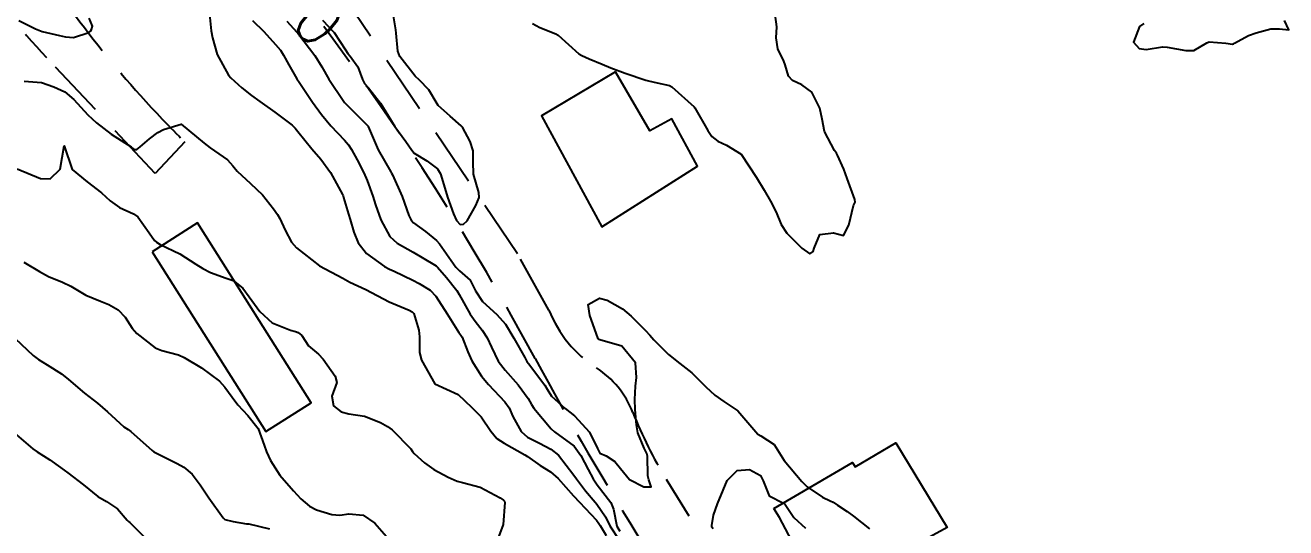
# Model space of a CAD drawing. Header units: metres. Extents: x 298520 to 308411, y 7433745 to 7450750.
# Drawn here: x 301546.9 to 301654.9, y 7442849.9 to 7442893 of the extents above; entities that cross this region are included whole.
import ezdxf
from ezdxf.enums import TextEntityAlignment as Align

# ---------------------------------------------------------------- set-up
doc = ezdxf.new("R2010")
doc.units = ezdxf.units.M
doc.header["$LTSCALE"] = 10
doc.linetypes.add('DASHED', pattern=[0.75, 0.5, -0.25])
for name, color, linetype in [('Cotas', 45, 'Continuous'), ('Curvas de Nivel 1m', 11, 'Continuous'), ('Curvas de Nivel 5m', 15, 'Continuous'), ('Edificações', 30, 'Continuous'), ('Vias Secundárias', 230, 'DASHED')]:
    doc.layers.add(name, color=color, linetype=linetype)
doc.styles.add('Style-STANDARD', font='STANDARD.shx')

msp = doc.modelspace()

# ---------------------------------------------------------------- linework, layer by layer
at = {"layer": 'Curvas de Nivel 1m', "flags": 128}
for points, elevation in [([(301546.33, 7442893.38), (301547.76, 7442892.66), (301548.32, 7442892.43), (301549.79, 7442892.1), (301550.32, 7442891.96), (301551, 7442891.93), (301552.32, 7442892.35), (301552.46, 7442892.46), (301552.54, 7442892.6), (301552.63, 7442892.9), (301552.34, 7442893.57)], 693), ([(301562.62, 7442894.2), (301562.8, 7442892.48), (301562.9, 7442891.89), (301563.31, 7442890.47), (301564.28, 7442888.68), (301564.47, 7442888.46), (301565.43, 7442887.61), (301566.26, 7442886.95), (301566.97, 7442886.42), (301568.24, 7442885.51), (301569.73, 7442884.39), (301569.99, 7442884.15), (301570.22, 7442883.86), (301571.42, 7442882.37), (301572.19, 7442881.49), (301573.01, 7442880.35), (301574.04, 7442878.45), (301574.1, 7442878.34), (301574.15, 7442878.2), (301574.57, 7442876.77), (301574.7, 7442876.33), (301575.01, 7442875.22), (301575.38, 7442874.32), (301576.1, 7442873.41), (301577.65, 7442872.29), (301578.08, 7442872.07), (301578.48, 7442871.89), (301580.07, 7442871.12), (301580.63, 7442870.82), (301581.57, 7442870.25), (301582.06, 7442869.76), (301583.03, 7442868.23), (301584.02, 7442866.64), (301584.19, 7442866.4), (301584.31, 7442866.22), (301584.78, 7442864.98), (301585.13, 7442864.2), (301585.97, 7442862.89), (301586.57, 7442862.18), (301587.95, 7442860.69), (301588.32, 7442860.17), (301588.66, 7442859.43), (301589.36, 7442858.16), (301589.91, 7442857.67), (301590.92, 7442857.15), (301591.9, 7442856.64), (301592.56, 7442856.11), (301593.88, 7442854.4), (301594.09, 7442854.1), (301594.87, 7442853.07), (301595.69, 7442852.08), (301595.84, 7442851.92), (301596.59, 7442850.83), (301596.95, 7442850.06), (301597.8, 7442848.8)], 693), ([(301566.33, 7442893.37), (301567.31, 7442892.42), (301568.31, 7442891.32), (301568.73, 7442890.82), (301569.01, 7442890.4), (301569.46, 7442889.56), (301570.13, 7442888.38), (301570.19, 7442888.3), (301570.27, 7442888.18), (301571.47, 7442886.37), (301572.24, 7442885.32), (301573.05, 7442884.35), (301574.21, 7442883.12), (301574.58, 7442882.71), (301574.81, 7442882.33), (301575.3, 7442881.43), (301575.89, 7442880.31), (301576.17, 7442879.66), (301576.65, 7442878.31), (301576.87, 7442877.58), (301577.34, 7442876.3), (301578.12, 7442874.85), (301578.73, 7442874.28), (301580.1, 7442873.52), (301580.89, 7442873.06), (301582.08, 7442872.35), (301582.2, 7442872.24), (301582.95, 7442871.36), (301583.84, 7442870.22), (301584.06, 7442869.89), (301585, 7442868.21), (301585.43, 7442867.6), (301586.02, 7442866.83), (301586.44, 7442866.19), (301586.81, 7442865.38), (301587.39, 7442864.18), (301587.98, 7442863.41), (301589.1, 7442862.16), (301589.95, 7442860.99), (301590.26, 7442860.46), (301590.46, 7442860.14), (301591.92, 7442858.37), (301592.21, 7442858.12), (301593.9, 7442856.89), (301594.48, 7442856.09), (301595.09, 7442854.88), (301595.52, 7442854.08), (301595.87, 7442853.58), (301597.04, 7442852.06), (301597.28, 7442851.5), (301597.57, 7442850.05), (301597.82, 7442849.62)], 692), ([(301569.27, 7442893.33), (301570.13, 7442892.38), (301570.22, 7442892.28), (301570.32, 7442892.16), (301571.68, 7442890.37), (301572.29, 7442889.39), (301572.89, 7442888.35), (301574.16, 7442886.44), (301574.22, 7442886.34), (301574.25, 7442886.31), (301575.31, 7442885.25), (301576.22, 7442884.34), (301576.24, 7442884.31), (301576.26, 7442884.28), (301577.12, 7442882.3), (301578.18, 7442880.4), (301578.25, 7442880.29), (301578.33, 7442880.14), (301579.16, 7442878.28), (301579.74, 7442876.67), (301579.93, 7442876.27), (301580.13, 7442876.04), (301581.15, 7442875.28), (301582.11, 7442874.53), (301582.37, 7442874.24), (301582.95, 7442873.37), (301583.77, 7442872.22), (301584.08, 7442871.92), (301584.98, 7442871.11), (301585.44, 7442870.2), (301586.05, 7442869.29), (301587.29, 7442868.18), (301588.02, 7442867.35), (301588.74, 7442866.16), (301589.67, 7442864.48), (301589.86, 7442864.15), (301589.99, 7442863.97), (301591.38, 7442862.13), (301591.6, 7442861.77), (301591.95, 7442861.19), (301593.12, 7442860.11), (301593.93, 7442859.49), (301595.21, 7442858.09), (301595.9, 7442856.69), (301596.1, 7442856.29), (301596.63, 7442856.07), (301597.4, 7442855.57), (301597.88, 7442854.97), (301598.63, 7442854.04), (301599.86, 7442853.41), (301600.49, 7442853.4), (301600.29, 7442854.02), (301600.21, 7442854.36), (301600.18, 7442856.03), (301600.13, 7442856.26), (301599.9, 7442856.73), (301599.37, 7442858.04), (301599.25, 7442858.71), (301599.12, 7442860.04), (301599.11, 7442860.88), (301599.16, 7442862.04), (301599.24, 7442862.77), (301599.17, 7442864.04), (301598, 7442865.46), (301596.09, 7442866), (301596.01, 7442866.03), (301595.97, 7442866.08), (301595.92, 7442866.18), (301595.25, 7442868.09), (301595.1, 7442869.03), (301596.06, 7442869.57), (301596.72, 7442869.4), (301598.04, 7442868.66), (301598.79, 7442868.04), (301600.02, 7442866.81), (301600.4, 7442866.41), (301600.73, 7442866.02), (301601.99, 7442864.75), (301602.97, 7442863.99), (301603.98, 7442863.19), (301605.19, 7442861.97), (301605.96, 7442861.25), (301606.73, 7442860.72), (301607.94, 7442859.93), (301609.65, 7442857.91), (301609.91, 7442857.77), (301611.04, 7442857.03), (301611.76, 7442855.88), (301611.89, 7442855.66), (301613.4, 7442853.86), (301613.86, 7442853.41), (301615.18, 7442852.51), (301615.85, 7442852.22), (301616.1, 7442852.09), (301616.48, 7442851.83), (301617.3, 7442851.28), (301617.83, 7442850.9), (301619.2, 7442849.8)], 691), ([(301546.78, 7442888.16), (301548.27, 7442888.06), (301549.32, 7442887.69), (301550.26, 7442887.26), (301551.04, 7442886.61), (301552.24, 7442885.28), (301552.96, 7442884.59), (301554.22, 7442883.64), (301555.93, 7442882.55), (301556.07, 7442882.42), (301556.2, 7442882.31), (301556.43, 7442882.32), (301556.72, 7442882.54), (301557.52, 7442883.23), (301558.22, 7442883.78), (301558.71, 7442884.04), (301560.23, 7442884.5), (301562.21, 7442882.85), (301562.72, 7442882.47), (301564.19, 7442881.42), (301564.65, 7442880.91), (301565.03, 7442880.45), (301566.17, 7442879.4), (301567.2, 7442878.42), (301568.14, 7442877.23), (301568.48, 7442876.75), (301568.69, 7442876.4), (301569.14, 7442875.41), (301569.68, 7442874.39), (301570.11, 7442873.89), (301572.08, 7442872.36), (301574.07, 7442871.29), (301574.69, 7442870.95), (301576.06, 7442870.31), (301578.05, 7442869.25), (301579.77, 7442868.54), (301580.03, 7442868.41), (301580.17, 7442868.27), (301580.6, 7442866.84), (301580.66, 7442866.26), (301580.66, 7442864.93), (301580.83, 7442864.26), (301581.96, 7442862.24), (301583.95, 7442861.32), (301584.53, 7442860.79), (301585.14, 7442860.2), (301585.93, 7442859.42), (301586.77, 7442858.18), (301587.27, 7442857.55), (301587.9, 7442857.15), (301589.68, 7442856.15), (301589.89, 7442856), (301591, 7442855.24), (301591.88, 7442854.7), (301592.53, 7442854.11), (301593.85, 7442852.63), (301594.35, 7442852.09), (301595.83, 7442850.55), (301596.02, 7442850.27), (301596.14, 7442850.08), (301596.63, 7442849.25)], 694), ([(301546.76, 7442872.66), (301548.08, 7442871.87), (301548.87, 7442871.43), (301550.07, 7442870.96), (301550.76, 7442870.61), (301552.05, 7442869.84), (301553.32, 7442869.32), (301554.04, 7442869.03), (301554.84, 7442868.57), (301555.42, 7442867.95), (301556.02, 7442867.01), (301556.42, 7442866.55), (301558, 7442865.33), (301558.57, 7442865.09), (301560, 7442864.72), (301560.48, 7442864.5), (301561.98, 7442863.61), (301563.5, 7442862.46), (301563.96, 7442861.96), (301564.59, 7442861.09), (301565.08, 7442860.44), (301565.93, 7442859.52), (301566.82, 7442858.42), (301567.35, 7442856.97), (301567.54, 7442856.41), (301567.89, 7442855.66), (301568.69, 7442854.4), (301569.85, 7442853.06), (301570.48, 7442852.38), (301571.22, 7442851.76), (301571.83, 7442851.44), (301573.14, 7442851.04), (301573.83, 7442850.99), (301574.6, 7442851.1), (301575.83, 7442850.97), (301576.81, 7442850.3), (301577.81, 7442849.14)], 696), ([(301546.01, 7442866.13), (301547.56, 7442864.65), (301547.99, 7442864.33), (301548.75, 7442863.87), (301549.97, 7442863.1), (301550.56, 7442862.61), (301551.95, 7442861.43), (301553.05, 7442860.59), (301553.93, 7442859.84), (301555.32, 7442858.56), (301555.68, 7442858.32), (301555.91, 7442858.15), (301557.75, 7442856.53), (301557.89, 7442856.42), (301558.17, 7442856.25), (301559.88, 7442855.4), (301560.46, 7442855.08), (301561.16, 7442854.49), (301561.86, 7442853.59), (301562.61, 7442852.47), (301563.83, 7442850.74), (301563.98, 7442850.62), (301564.68, 7442850.45), (301565.82, 7442850.25), (301566.02, 7442850.23), (301567.81, 7442849.81)], 697), ([(301545.91, 7442858.03), (301547.53, 7442856.65), (301547.89, 7442856.4), (301548.97, 7442855.72), (301549.88, 7442855.07), (301550.51, 7442854.61), (301551.86, 7442853.57), (301553.1, 7442852.59), (301553.84, 7442852.14), (301554.78, 7442851.51), (301555.61, 7442850.55), (301555.71, 7442850.44), (301555.82, 7442850.34), (301557.65, 7442848.53)], 698), ([(301605.82, 7442849.8), (301605.71, 7442849.96), (301605.69, 7442850.1), (301605.83, 7442850.97), (301606.19, 7442851.95), (301606.68, 7442853.13), (301607.02, 7442853.94), (301607.88, 7442854.82), (301608.92, 7442854.88), (301609.87, 7442854.37), (301610.1, 7442853.91), (301610.6, 7442852.65), (301611.84, 7442852.01), (301611.99, 7442851.88), (301612.73, 7442850.78), (301613.71, 7442849.86)], 692)]:
    msp.add_lwpolyline(points, dxfattribs=dict(at, elevation=elevation))
at = {"layer": 'Curvas de Nivel 5m', "flags": 128}
for points, elevation in [([(301572.33, 7442893.39), (301573.35, 7442892.35), (301574.31, 7442890.87), (301574.51, 7442890.54), (301574.7, 7442890.33), (301575.36, 7442889.4), (301575.76, 7442888.32), (301575.94, 7442887.98), (301576.27, 7442887.61), (301577.31, 7442886.3), (301578.23, 7442884.81), (301578.55, 7442884.29), (301579.48, 7442883), (301579.99, 7442882.27), (301580.2, 7442882.01), (301581.28, 7442881.34), (301582.19, 7442880.65), (301582.45, 7442880.24), (301582.57, 7442879.85), (301583.06, 7442878.23), (301583.55, 7442876.81), (301583.81, 7442876.22), (301584.13, 7442875.88), (301584.43, 7442875.91), (301584.73, 7442876.21), (301585.47, 7442877.52), (301585.77, 7442878.2), (301585.74, 7442878.62), (301585.29, 7442880.2), (301585.26, 7442881.27), (301585.26, 7442882.2), (301584.99, 7442882.99), (301584.32, 7442884.22), (301584.22, 7442884.34), (301583.29, 7442885.18), (301582.25, 7442886.08), (301582.15, 7442886.24), (301581.45, 7442887.44), (301580.64, 7442888.26), (301580.28, 7442888.6), (301578.96, 7442890.28), (301578.78, 7442890.75), (301578.65, 7442892.29), (301578.61, 7442892.57), (301578.34, 7442894.29)], 690), ([(301590.33, 7442893.13), (301590.95, 7442892.76), (301592.32, 7442892.23), (301592.52, 7442892.12), (301594.31, 7442890.53), (301594.57, 7442890.36), (301595.19, 7442890.09), (301596.3, 7442889.62), (301597.05, 7442889.31), (301598.28, 7442888.85), (301600.05, 7442888.26), (301600.28, 7442888.19), (301601, 7442888.02), (301602.08, 7442887.81), (301602.27, 7442887.7), (301604.19, 7442885.98), (301604.25, 7442885.89), (301605.36, 7442883.96), (301605.7, 7442883.44), (301606.21, 7442883.02), (301606.95, 7442882.68), (301608.2, 7442881.93), (301609.52, 7442879.92), (301610.17, 7442878.83), (301610.72, 7442877.9), (301611.2, 7442876.95), (301611.64, 7442875.89), (301612.12, 7442875.14), (301613.42, 7442873.87), (301614.1, 7442873.38), (301614.39, 7442873.57), (301614.46, 7442873.86), (301614.94, 7442875.03), (301616.12, 7442875.18), (301616.99, 7442874.96), (301617.43, 7442875.82), (301617.84, 7442877.51), (301617.98, 7442877.81), (301617.94, 7442878.03), (301617.29, 7442879.82), (301617, 7442880.63), (301616.47, 7442881.84), (301616.37, 7442882), (301616.21, 7442882.23), (301615.34, 7442883.85), (301615.16, 7442884.93), (301614.94, 7442885.85), (301614.27, 7442887.24), (301613.41, 7442887.87), (301612.62, 7442888.22), (301612.28, 7442888.6), (301611.98, 7442889.58), (301611.87, 7442889.89), (301611.36, 7442890.94), (301611.22, 7442891.9), (301611.26, 7442892.83), (301611.13, 7442893.9)], 690), ([(301642.72, 7442893.13), (301642.34, 7442892.85), (301641.82, 7442891.53), (301642.31, 7442890.96), (301642.92, 7442890.9), (301644.32, 7442891.11), (301644.72, 7442891.09), (301646.31, 7442890.79), (301646.99, 7442890.8), (301648.1, 7442891.45), (301648.32, 7442891.54), (301649.73, 7442891.44), (301650.32, 7442891.35), (301650.39, 7442891.36), (301650.49, 7442891.43), (301651.67, 7442892.08), (301652.33, 7442892.31), (301653.6, 7442892.66), (301654.34, 7442892.65), (301655.15, 7442892.56), (301654.78, 7442893.38)], 690), ([(301546.18, 7442880.67), (301548.17, 7442879.84), (301549.01, 7442879.8), (301549.86, 7442880.62), (301550.2, 7442882.62), (301550.89, 7442880.61), (301552.17, 7442879.55), (301553.41, 7442878.59), (301554.15, 7442877.93), (301554.94, 7442877.36), (301556.14, 7442876.81), (301556.52, 7442876.55), (301557.48, 7442875.18), (301557.95, 7442874.53), (301558.11, 7442874.38), (301558.44, 7442874.19), (301560.1, 7442873.37), (301561.49, 7442872.49), (301562.08, 7442872.13), (301562.75, 7442871.79), (301564.07, 7442871.3), (301564.69, 7442871.08), (301565.51, 7442870.44), (301566.05, 7442869.69), (301566.97, 7442868.42), (301568.02, 7442867.47), (301569.59, 7442866.82), (301570.02, 7442866.71), (301570.25, 7442866.62), (301570.56, 7442866.38), (301571.13, 7442865.5), (301572, 7442864.78), (301572.4, 7442864.36), (301573.41, 7442862.9), (301573.56, 7442862.34), (301573.13, 7442861.17), (301573.28, 7442860.35), (301573.94, 7442859.83), (301574.6, 7442859.66), (301575.93, 7442859.46), (301577.3, 7442858.92), (301577.92, 7442858.57), (301578.3, 7442858.29), (301579.9, 7442856.65), (301580.06, 7442856.43), (301580.19, 7442856.27), (301581.09, 7442855.46), (301581.88, 7442854.9), (301583.12, 7442854.23), (301583.87, 7442853.89), (301584.32, 7442853.77), (301585.86, 7442853.38), (301587.55, 7442852.47), (301587.84, 7442852.27), (301587.92, 7442852.17), (301587.95, 7442852.06), (301587.82, 7442850.17), (301587.27, 7442848.71)], 695)]:
    msp.add_lwpolyline(points, dxfattribs=dict(at, elevation=elevation))
at = {"layer": 'Edificações'}
for points in [[(301597.43, 7442888.96), (301591.1, 7442885.2), (301596.26, 7442875.69), (301604.47, 7442880.88), (301602.27, 7442884.94), (301600.4, 7442883.93)], [(301557.75, 7442873.56), (301567.48, 7442858.16), (301571.37, 7442860.62), (301561.64, 7442876.02)], [(301611.01, 7442851.54), (301617.75, 7442855.49), (301617.97, 7442855.13), (301621.46, 7442857.18), (301625.86, 7442849.91), (301622.22, 7442847.92), (301622.6, 7442847.36), (301621.13, 7442846.35), (301624.17, 7442841.14), (301619.27, 7442838.2), (301616.3, 7442843.21), (301615.7, 7442842.85), (301611.49, 7442850.79)]]:
    msp.add_lwpolyline(points, close=True, dxfattribs=at)
at = {"layer": 'Vias Secundárias'}
for points in [[(301465.55, 7442973.32, 0), (301478.59, 7442967.28, -0.011668)], [(301689.08, 7442837.29), (301661.56, 7442821.32), (301649.12, 7442814.1, -0.003234), (301638.76, 7442808.18, -0.035514), (301634.45, 7442806.15, -0.362366), (301630, 7442807.65, 0.002633), (301623.02, 7442818.87), (301615.63, 7442831.76), (301601.81, 7442854.04, -0.045573), (301598.93, 7442859.78, 0.157331), (301595.81, 7442863.6, -0.155245), (301591.74, 7442868.54), (301589.05, 7442873.38), (301574.37, 7442895.13), (301562.45, 7442912.98, 0.068267), (301554.56, 7442921.88, -0.056578), (301543.72, 7442933.55, 0.109618), (301534.68, 7442941.43, -0.036826), (301521.65, 7442949.83, 0.079897), (301517.72, 7442951.91, -0.640058), (301517.08, 7442958, 0.082006), (301523.23, 7442963.18), (301531.83, 7442969.16), (301555.33, 7442985.22)], [(301535.92, 7442763.75, 0.043391), (301552.15, 7442751.11, 0.339132), (301556.06, 7442751.42, 0.018816), (301560.53, 7442755.76, -0.045835), (301569.97, 7442763.97, 0.057689), (301574.54, 7442768.15, -0.044808), (301581.45, 7442774.8, 0.028571), (301589.25, 7442781.82, 0.067487), (301596.15, 7442790.99, 0.137549), (301597.47, 7442796.43, -0.114724), (301599.99, 7442809.36, -0.277151), (301607.33, 7442814.49, 0.230455), (301616.31, 7442819.64, 0.33376), (301616.26, 7442820.62, -0.054772), (301611.67, 7442827.59, 0.021295), (301599.88, 7442848.38, -0.015909), (301590.55, 7442864.42, 0.036086), (301572.44, 7442892.86, -0.020502), (301559.95, 7442911.18, 0.135617)], [(301550.44, 7442894.8, 0.028064), (301556.74, 7442886.94, 0.015263), (301560.53, 7442882.97), (301558, 7442880.26), (301548.7, 7442890.2, -0.025879), (301542.13, 7442898.01, 0.178347)]]:
    msp.add_lwpolyline(points, format="xyb", dxfattribs=at)

# ---------------------------------------------------------------- texts
at = {"layer": 'Cotas', "style": 'Style-STANDARD'}
msp.add_text('690', height=4, rotation=311.2336, dxfattribs=at).set_placement((301569.97, 7442895.6, 690), align=Align.MIDDLE_CENTER)

doc.saveas('drawing.dxf')
